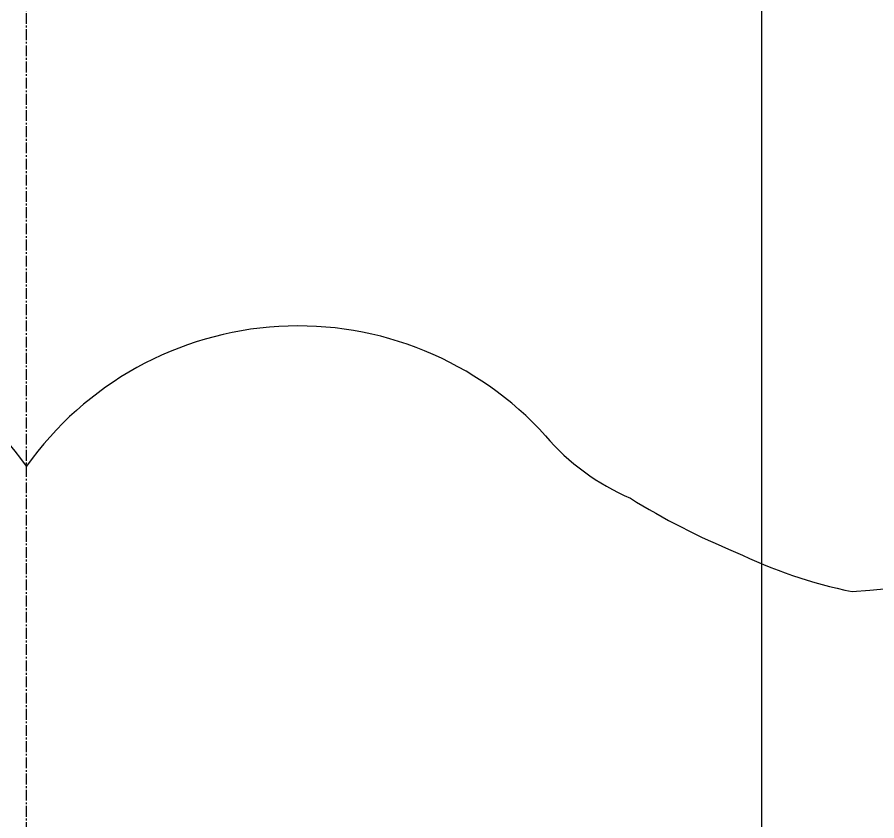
# Model space of a CAD drawing. Header units: millimetres. Extents: x 9612 to 23319, y 1863 to 14354.
# Drawn here: x 11680.8 to 11740.6, y 7829.5 to 7885.4 of the extents above; entities that cross this region are included whole.
import ezdxf

# ---------------------------------------------------------------- set-up
doc = ezdxf.new("R2010")
doc.units = ezdxf.units.MM
doc.header["$MEASUREMENT"] = 0
doc.linetypes.add('CENTER2', pattern=[1.125, 0.75, -0.125, 0.125, -0.125])

# ---------------------------------------------------------------- blocks, each defined once
blk = doc.blocks.new('ijkkkkkkkkk')
blk.add_line((1257.22988, -1041.89229), (1257.22988, 739.71136))
at = {"linetype": 'CENTER2'}
blk.add_line((1206.09956, -299.23521), (1206.09956, 389.7602), dxfattribs=at)
at = {"linetype": 'Continuous'}
for centre, major_axis, start_param, end_param in [((1187.20613, -110.5467), (16.39527, 16.39527), 6.11611432, 7.90462872), ((1224.99299, -110.5467), (-16.39527, 16.39527), 4.66174189, 6.45025629), ((1260.75838, -62.94397), (-30.39201, 30.39201), 2.42075911, 3.32155665), ((1254.37089, -84.60188), (-11.32188, 11.32188), 1.49241402, 1.95340887), ((1273.82095, -58.16301), (34.32736, 34.32736), 3.36846754, 3.53777888), ((1270.46099, -72.02341), (24.40548, 24.40548), 3.47542293, 3.72484675)]:
    blk.add_ellipse(centre, major_axis=major_axis, ratio=1, start_param=start_param, end_param=end_param, dxfattribs=at)

msp = doc.modelspace()

# ---------------------------------------------------------------- block references
msp.add_blockref('ijkkkkkkkkk', (10475.34511, 7951.25402))

doc.saveas('drawing.dxf')
